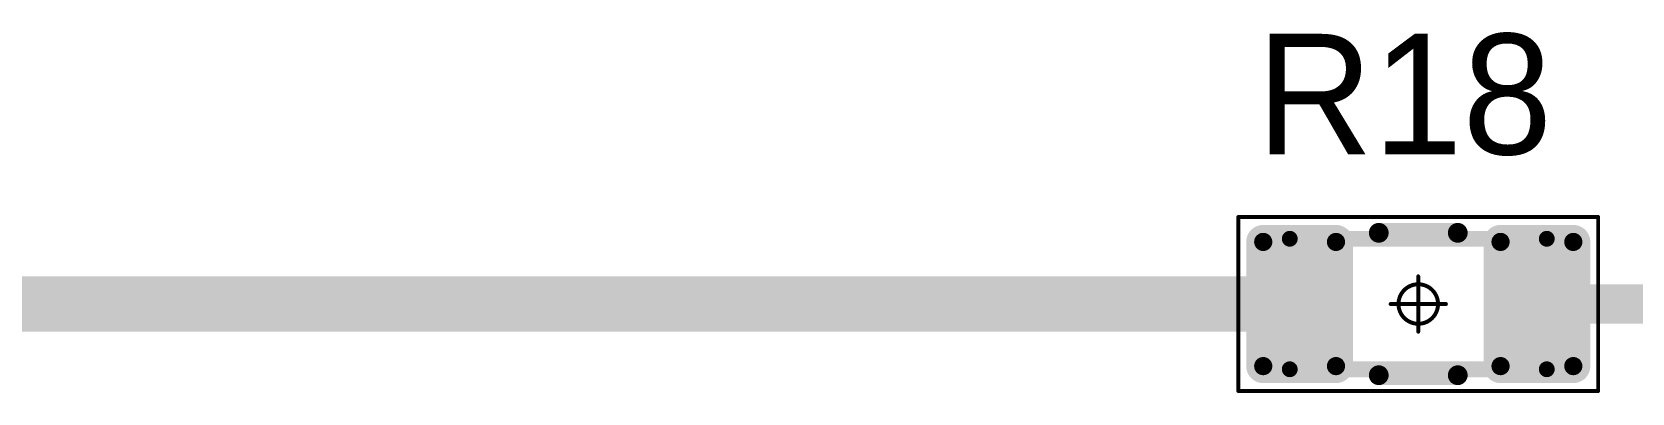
# Model space of a CAD drawing. Header units: millimetres. Extents: x 0 to 1769, y 431 to 1001.
# Drawn here: x 1496.24 to 1516.47, y 546.9 to 551.47 of the extents above; entities that cross this region are included whole.
import ezdxf

# ---------------------------------------------------------------- set-up
doc = ezdxf.new("R2010")
doc.units = ezdxf.units.MM
for name, color, linetype in [('Mechanical13', 56, 'Continuous'), ('Mechanical15', 56, 'Continuous'), ('TopLayer', 1, 'Continuous'), ('TopOverlay', 2, 'Continuous'), ('TopPaste', 8, 'Continuous'), ('TopSolder', 216, 'Continuous')]:
    doc.layers.add(name, color=color, linetype=linetype)

# ---------------------------------------------------------------- blocks, each defined once
blk = doc.blocks.new('RC1206S_171')
at = {"layer": 'Mechanical13', "const_width": 0.2}
for points in [[(-1.625, 0.825), (1.625, 0.825)], [(-1.625, -0.825), (-1.625, 0.825)], [(1.625, -0.825), (1.625, 0.825)], [(-1.625, -0.825), (1.625, -0.825)]]:
    blk.add_lwpolyline(points, dxfattribs=at)
at = {"layer": 'Mechanical13', "const_width": 0.1}
for points in [[(-1.675, 0.825, 1), (-1.575, 0.825, 1)], [(-1.675, 0.825, 1), (-1.575, 0.825, 1)], [(1.575, 0.825, 1), (1.675, 0.825, 1)], [(1.575, 0.825, 1), (1.675, 0.825, 1)], [(-1.675, -0.825, 1), (-1.575, -0.825, 1)], [(-1.675, -0.825, 1), (-1.575, -0.825, 1)], [(1.575, -0.825, 1), (1.675, -0.825, 1)], [(1.575, -0.825, 1), (1.675, -0.825, 1)]]:
    blk.add_lwpolyline(points, format="xyb", close=True, dxfattribs=at)
at = {"layer": 'Mechanical15', "const_width": 0.05}
for points in [[(-2.275, 1.1), (2.275, 1.1)], [(-2.275, -1.1), (-2.275, 1.1)], [(2.275, -1.1), (2.275, 1.1)], [(0, -0.35), (0, 0.35)], [(-0.35, 0), (0.35, 0)], [(-2.275, -1.1), (2.275, -1.1)]]:
    blk.add_lwpolyline(points, dxfattribs=at)
at = {"layer": 'Mechanical15'}
for points, const_width in [([(-2.287, 1.1, 1), (-2.262, 1.1, 1)], 0.025), ([(-2.287, 1.1, 1), (-2.262, 1.1, 1)], 0.025), ([(2.262, 1.1, 1), (2.287, 1.1, 1)], 0.025), ([(2.262, 1.1, 1), (2.287, 1.1, 1)], 0.025), ([(0.25, 0, 1), (-0.25, 0, 1)], 0.05), ([(-0.012, 0.35, 1), (0.012, 0.35, 1)], 0.025), ([(-0.362, 0, 1), (-0.337, 0, 1)], 0.025), ([(-0.262, 0, 1), (-0.238, 0, 1)], 0.025), ([(0.238, 0, 1), (0.262, 0, 1)], 0.025), ([(0.337, 0, 1), (0.362, 0, 1)], 0.025), ([(-0.012, -0.35, 1), (0.012, -0.35, 1)], 0.025), ([(-2.287, -1.1, 1), (-2.262, -1.1, 1)], 0.025), ([(-2.287, -1.1, 1), (-2.262, -1.1, 1)], 0.025), ([(2.262, -1.1, 1), (2.287, -1.1, 1)], 0.025), ([(2.262, -1.1, 1), (2.287, -1.1, 1)], 0.025)]:
    blk.add_lwpolyline(points, format="xyb", close=True, dxfattribs=dict(at, const_width=const_width))
at = {"layer": 'TopLayer', "const_width": 0.115}
for points in [[(-2.018, 0.785, 1), (-1.903, 0.785, 1)], [(-1.098, 0.785, 1), (-0.983, 0.785, 1)], [(0.983, 0.785, 1), (1.098, 0.785, 1)], [(1.903, 0.785, 1), (2.018, 0.785, 1)], [(-2.018, -0.785, 1), (-1.903, -0.785, 1)], [(-1.098, -0.785, 1), (-0.983, -0.785, 1)], [(0.983, -0.785, 1), (1.098, -0.785, 1)], [(1.903, -0.785, 1), (2.018, -0.785, 1)]]:
    blk.add_lwpolyline(points, format="xyb", close=True, dxfattribs=at)
at = {"layer": 'TopLayer'}
for points in [[(-1.96, -0.9), (-1.04, -0.9), (-1.96, 0.9), (-1.04, 0.9)], [(1.04, -0.9), (1.96, -0.9), (1.04, 0.9), (1.96, 0.9)], [(-2.075, -0.785), (-0.925, -0.785), (-2.075, 0.785), (-0.925, 0.785)], [(0.925, -0.785), (2.075, -0.785), (0.925, 0.785), (2.075, 0.785)]]:
    blk.add_solid(points, dxfattribs=at)
at = {"layer": 'TopOverlay', "const_width": 0.25}
for points in [[(-0.5, 0.9), (0.5, 0.9)], [(-0.5, -0.9), (0.5, -0.9)]]:
    blk.add_lwpolyline(points, dxfattribs=at)
at = {"layer": 'TopOverlay', "const_width": 0.125}
for points in [[(-0.562, 0.9, 1), (-0.437, 0.9, 1)], [(0.437, 0.9, 1), (0.562, 0.9, 1)], [(-0.562, -0.9, 1), (-0.437, -0.9, 1)], [(0.437, -0.9, 1), (0.562, -0.9, 1)]]:
    blk.add_lwpolyline(points, format="xyb", close=True, dxfattribs=at)
at = {"layer": 'TopPaste', "const_width": 0.09}
for points in [[(-2.005, 0.785, 1), (-1.915, 0.785, 1)], [(-1.085, 0.785, 1), (-0.995, 0.785, 1)], [(0.995, 0.785, 1), (1.085, 0.785, 1)], [(1.915, 0.785, 1), (2.005, 0.785, 1)], [(-2.005, -0.785, 1), (-1.915, -0.785, 1)], [(-1.085, -0.785, 1), (-0.995, -0.785, 1)], [(0.995, -0.785, 1), (1.085, -0.785, 1)], [(1.915, -0.785, 1), (2.005, -0.785, 1)]]:
    blk.add_lwpolyline(points, format="xyb", close=True, dxfattribs=at)
at = {"layer": 'TopPaste'}
for points in [[(-1.96, -0.875), (-1.04, -0.875), (-1.96, 0.875), (-1.04, 0.875)], [(1.04, -0.875), (1.96, -0.875), (1.04, 0.875), (1.96, 0.875)], [(-2.05, -0.785), (-0.95, -0.785), (-2.05, 0.785), (-0.95, 0.785)], [(0.95, -0.785), (2.05, -0.785), (0.95, 0.785), (2.05, 0.785)]]:
    blk.add_solid(points, dxfattribs=at)
at = {"layer": 'TopSolder', "const_width": 0.215}
for points in [[(-2.068, 0.785, 1), (-1.853, 0.785, 1)], [(-1.148, 0.785, 1), (-0.933, 0.785, 1)], [(0.933, 0.785, 1), (1.148, 0.785, 1)], [(1.853, 0.785, 1), (2.068, 0.785, 1)], [(-2.068, -0.785, 1), (-1.853, -0.785, 1)], [(-1.148, -0.785, 1), (-0.933, -0.785, 1)], [(0.933, -0.785, 1), (1.148, -0.785, 1)], [(1.853, -0.785, 1), (2.068, -0.785, 1)]]:
    blk.add_lwpolyline(points, format="xyb", close=True, dxfattribs=at)
at = {"layer": 'TopSolder'}
for points in [[(-1.96, -1), (-1.04, -1), (-1.96, 1), (-1.04, 1)], [(1.04, -1), (1.96, -1), (1.04, 1), (1.96, 1)], [(-2.175, -0.785), (-0.825, -0.785), (-2.175, 0.785), (-0.825, 0.785)], [(0.825, -0.785), (2.175, -0.785), (0.825, 0.785), (2.175, 0.785)]]:
    blk.add_solid(points, dxfattribs=at)

msp = doc.modelspace()

# ---------------------------------------------------------------- linework, layer by layer
at = {"layer": 'TopLayer'}
for points, const_width in [([(1466.934, 548.028), (1512.271, 548.028)], 0.7), ([(1515.271, 548.028), (1521.397, 548.028)], 0.5)]:
    msp.add_lwpolyline(points, dxfattribs=dict(at, const_width=const_width))
for points, const_width in [([(1512.096, 548.028, 1), (1512.446, 548.028, 1)], 0.35), ([(1515.146, 548.028, 1), (1515.396, 548.028, 1)], 0.25)]:
    msp.add_lwpolyline(points, format="xyb", close=True, dxfattribs=dict(at, const_width=const_width))

# ---------------------------------------------------------------- block references
msp.add_blockref('RC1206S_171', (1513.771, 548.028))

# ---------------------------------------------------------------- texts
at = {"layer": 'TopOverlay'}
msp.add_text('R18', height=1.524, dxfattribs=at).set_placement((1511.726, 549.92))

doc.saveas('drawing.dxf')
